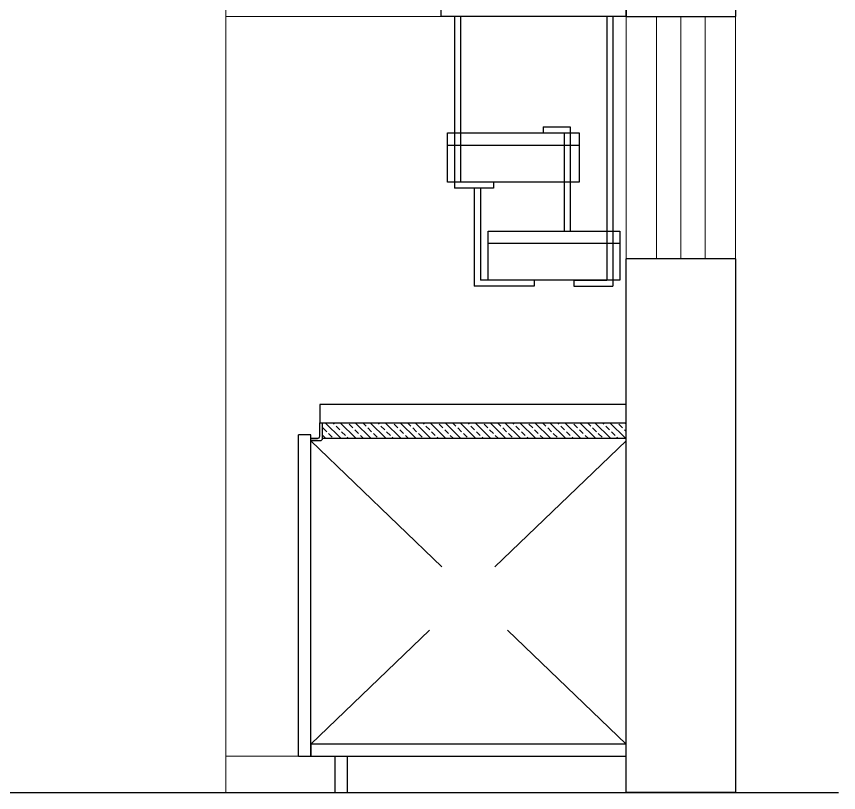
# Model space of a CAD drawing. Header units: millimetres. Extents: x 56222 to 3066687, y -650199 to -121287.
# Drawn here: x 138820.8 to 138888.6, y -183268.7 to -183204.7 of the extents above; entities that cross this region are included whole.
import ezdxf

# ---------------------------------------------------------------- set-up
doc = ezdxf.new("R2010")
doc.units = ezdxf.units.MM
doc.header["$MEASUREMENT"] = 0
doc.linetypes.add('DASHEDX2', pattern=[1.5, 1, -0.5])
for name, color, linetype, lineweight in [('FIRST FLOOR ( DW_RAIL )', 7, 'Continuous', 9), ('FURNITURE', 32, 'Continuous', 9), ('GROUND FLOOR  ( DIM )', 7, 'Continuous', 9), ('SECTION ( SLAB PLine )', 104, 'Continuous', 30), ('XX~SLAB ( BEAM )~ ( DIM )', 7, 'Continuous', 9)]:
    doc.layers.add(name, color=color, linetype=linetype, lineweight=lineweight)
doc.layers.add('hatch', color=250, linetype='Continuous', lineweight=9, transparency=0.5)

msp = doc.modelspace()

# ---------------------------------------------------------------- hatches: boundary and pattern name
at = {"layer": 'hatch', "transparency": 33554651}
h = msp.add_hatch(dxfattribs=at)
h.set_pattern_fill('ANSI33', color=256, scale=3.493167, angle=90, style=0)
h.set_pattern_definition([(135, (-5356419.7818, 4413149.8388), (-0.61751058278, -0.61751058278), []), (135, (-5356419.7818, 4413150.4563), (-0.61751058278, -0.61751058278), [0.43664592054, -0.21832296027])])
h.paths.add_polyline_path([(138871.099, -183239.472), (138871.099, -183238.188), (138846.05, -183238.194), (138846.05, -183239.478)])

# ---------------------------------------------------------------- linework, layer by layer
at = {"layer": 'FIRST FLOOR ( DW_RAIL )', "color": 251, "linetype": 'DASHEDX2', "lineweight": 0, "ltscale": 15, "true_color": 0x4b4c4e}
for p, q in [((138845.099, -183239.688), (138871.099, -183264.689)), ((138871.099, -183239.688), (138845.099, -183264.689))]:
    msp.add_line(p, q, dxfattribs=at)
at = {"layer": 'FIRST FLOOR ( DW_RAIL )', "lineweight": 0}
for p, q in [((138847.092, -183265.688), (138844.099, -183265.688)), ((138848.099, -183265.688), (138848.099, -183268.688))]:
    msp.add_line(p, q, dxfattribs=at)
at = {"layer": 'FURNITURE', "lineweight": 0}
for p, q in [((138838.099, -183147.688), (138838.099, -183204.688)), ((138845.099, -183239.475), (138845.719, -183239.475)), ((138846.05, -183239.475), (138871.099, -183239.475)), ((138844.1, -183240.475), (138844.1, -183240.475))]:
    msp.add_line(p, q, dxfattribs=at)
at = {"layer": 'FURNITURE', "color": 0, "lineweight": 30, "ltscale": 0.4}
for p, q in [((138871.099, -183236.688), (138845.85, -183236.688)), ((138845.85, -183236.688), (138845.85, -183238.188)), ((138845.85, -183238.188), (138871.099, -183238.188))]:
    msp.add_line(p, q, dxfattribs=at)
at = {"layer": 'FURNITURE', "lineweight": 30, "ltscale": 0.4}
for p, q in [((138844.099, -183265.688), (138844.1, -183239.188)), ((138845.099, -183239.188), (138844.099, -183239.188)), ((138845.099, -183265.688), (138845.099, -183239.188)), ((138844.099, -183265.688), (138844.972, -183265.688)), ((138847.099, -183265.688), (138847.099, -183268.688)), ((138848.099, -183265.688), (138848.099, -183268.688))]:
    msp.add_line(p, q, dxfattribs=at)
at = {"layer": 'FURNITURE', "lineweight": 30}
msp.add_line((138846.05, -183239.475), (138871.099, -183239.475), dxfattribs=at)
at = {"layer": 'FURNITURE', "lineweight": 30, "ltscale": 0.4}
for points in [[(138855.849, -183189.688), (138871.099, -183189.688), (138871.099, -183204.688), (138855.849, -183204.688)], [(138855.849, -183204.688), (138855.849, -183203.688)], [(138844.972, -183265.688), (138871.099, -183265.689), (138871.099, -183264.689), (138845.099, -183264.688), (138845.099, -183265.688)]]:
    msp.add_lwpolyline(points, dxfattribs=at)
at = {"layer": 'FURNITURE', "lineweight": 0}
msp.add_lwpolyline([(138838.099, -183268.688), (138838.099, -183204.688), (138871.099, -183204.688)], dxfattribs=at)
at = {"layer": 'FURNITURE', "lineweight": 30, "ltscale": 0.4}
msp.add_lwpolyline([(138845.099, -183239.488), (138845.65, -183239.488, 0.414214), (138845.85, -183239.288), (138845.85, -183238.188), (138846.05, -183238.188), (138846.05, -183239.488, -0.414214), (138845.85, -183239.688), (138845.099, -183239.688)], format="xyb", close=True, dxfattribs=at)
at = {"layer": 'GROUND FLOOR  ( DIM )', "color": 27, "lineweight": 30, "true_color": 0x734a21}
for p, q in [((138856.379, -183214.298), (138867.229, -183214.298)), ((138856.379, -183215.298), (138867.229, -183215.298)), ((138859.718, -183223.384), (138870.569, -183223.384))]:
    msp.add_line(p, q, dxfattribs=at)
at = {"layer": 'GROUND FLOOR  ( DIM )', "lineweight": 25}
for p, q in [((138864.251, -183213.798), (138866.479, -183213.798)), ((138864.251, -183213.798), (138864.251, -183214.298)), ((138864.251, -183214.298), (138865.979, -183214.298)), ((138865.979, -183214.298), (138865.979, -183222.409)), ((138866.479, -183213.798), (138866.479, -183222.409)), ((138860.173, -183218.355), (138857.443, -183218.355)), ((138860.173, -183218.355), (138860.173, -183218.855)), ((138860.173, -183218.855), (138856.943, -183218.855)), ((138858.582, -183218.855), (138858.582, -183226.941)), ((138859.082, -183218.855), (138859.082, -183226.441)), ((138864.849, -183226.441), (138859.082, -183226.441)), ((138863.013, -183226.441), (138860.783, -183226.441)), ((138863.513, -183226.441), (138863.513, -183226.941)), ((138866.774, -183226.441), (138869.504, -183226.441)), ((138866.774, -183226.441), (138866.774, -183226.941)), ((138863.513, -183226.941), (138858.582, -183226.941)), ((138866.774, -183226.941), (138870.004, -183226.941))]:
    msp.add_line(p, q, dxfattribs=at)
for points in [[(138856.943, -183204.688), (138856.943, -183218.855)], [(138857.443, -183204.688), (138857.443, -183218.355)], [(138869.504, -183204.688), (138869.504, -183226.441)], [(138870.004, -183204.688), (138870.004, -183226.941)]]:
    msp.add_lwpolyline(points, dxfattribs=at)
at = {"layer": 'GROUND FLOOR  ( DIM )', "color": 27, "lineweight": 30, "true_color": 0x734a21}
for points in [[(138856.379, -183214.298), (138867.229, -183214.298), (138867.229, -183218.355), (138856.379, -183218.355)], [(138859.718, -183222.384), (138870.569, -183222.384), (138870.569, -183226.441), (138859.718, -183226.441)]]:
    msp.add_lwpolyline(points, close=True, dxfattribs=at)
at = {"layer": 'SECTION ( SLAB PLine )', "color": 1, "lineweight": 0}
msp.add_line((138838.099, -183265.687), (138848.599, -183265.687), dxfattribs=at)
at = {"layer": 'SECTION ( SLAB PLine )', "color": 1}
msp.add_line((138623.674, -183268.688), (138888.606, -183268.688), dxfattribs=at)
at = {"layer": 'XX~SLAB ( BEAM )~ ( DIM )', "lineweight": 0}
for p, q in [((138873.599, -183204.688), (138873.599, -183224.688)), ((138875.599, -183204.688), (138875.599, -183224.688)), ((138877.599, -183204.688), (138877.599, -183224.688))]:
    msp.add_line(p, q, dxfattribs=at)
at = {"layer": 'XX~SLAB ( BEAM )~ ( DIM )', "color": 242, "lineweight": 30, "true_color": 0xcd2027}
msp.add_line((138619.062, -183268.688), (138888.606, -183268.688), dxfattribs=at)
at = {"layer": 'XX~SLAB ( BEAM )~ ( DIM )', "lineweight": 30}
for points in [[(138871.099, -183204.688), (138871.099, -183141.688), (138880.099, -183141.688), (138880.099, -183204.688)], [(138871.099, -183204.688), (138880.099, -183204.688)], [(138880.099, -183224.688), (138880.099, -183268.688), (138871.099, -183268.688), (138871.099, -183224.688)], [(138880.099, -183224.688), (138871.099, -183224.688), (138871.099, -183224.688)]]:
    msp.add_lwpolyline(points, dxfattribs=at)
at = {"layer": 'XX~SLAB ( BEAM )~ ( DIM )', "lineweight": 0}
msp.add_lwpolyline([(138871.099, -183204.688), (138880.099, -183204.688), (138880.099, -183224.688), (138871.099, -183224.688)], close=True, dxfattribs=at)

doc.saveas('drawing.dxf')
